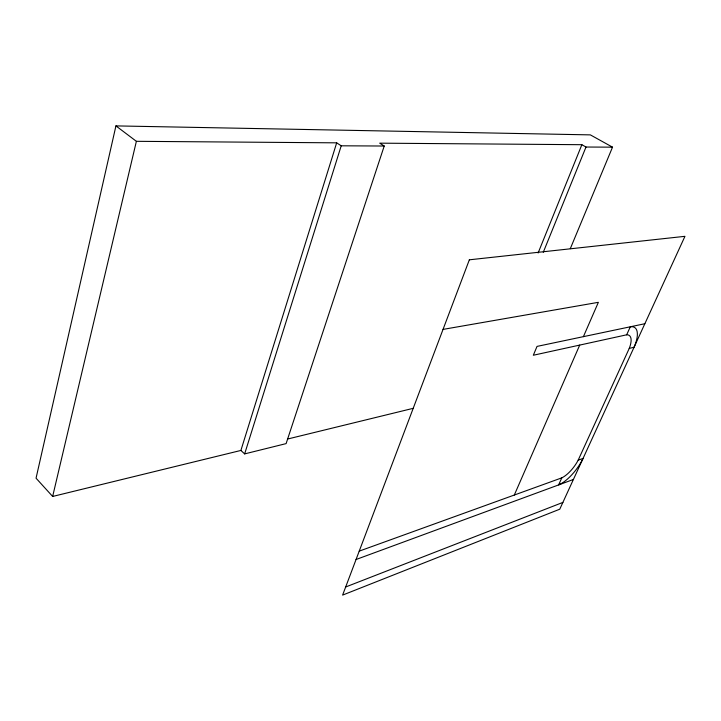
<?xml version="1.0" encoding="UTF-8"?>
<svg xmlns="http://www.w3.org/2000/svg" width="721" height="721" viewBox="0 0 721 721"><rect width="100%" height="100%" fill="white"/><g stroke="black" fill="none" stroke-linecap="round" stroke-linejoin="round"><path stroke-width="1.08" d="M612.526 147.165L590.364 134.881L115.937 125.896L36.05 478.194L52.651 496.454L240.895 450.445L244.653 453.897L286.111 443.613L384.221 146.021L379.724 143.164L581.865 144.705L586.002 147.03L612.526 147.165L570.302 248.664M52.651 496.454L136.377 141.316L115.937 125.896M240.895 450.445L336.68 142.839L341.213 145.804L384.221 146.021M244.653 453.897L341.213 145.804M538.118 252.99L581.865 144.705M543.255 252.323L586.002 147.03M514.307 495.039L579.711 345.089M583.397 336.653L598.367 302.324L443.036 329.398M561.812 477.852L558.604 484.927A27.659 10.671 -53.2 0 0 571.879 474.733L574.069 472.237A27.659 10.671 -53.2 0 0 583.055 458.439L578.188 460.133A19.99 7.715 -53.2 0 1 561.812 477.852L359.22 551.132M629.253 348.387A20.99 8.436 -55.5 0 0 626.666 334.805L630.307 326.793A29.074 11.671 -55.5 0 1 637.184 331.867L637.373 333.904A29.074 11.671 -55.5 0 1 634.065 347.252L629.253 348.387L578.188 460.133M345.665 586.993L562.885 502.411M356.048 559.514L573.402 479.474M287.832 438.972L413.385 408.284M626.666 334.805L533.324 355.246L537.028 346.404L644.853 323.729M136.377 141.316L336.68 142.839M469.344 259.812L342.601 595.104L559.766 509.197L684.95 236.326L469.344 259.812"/></g></svg>
